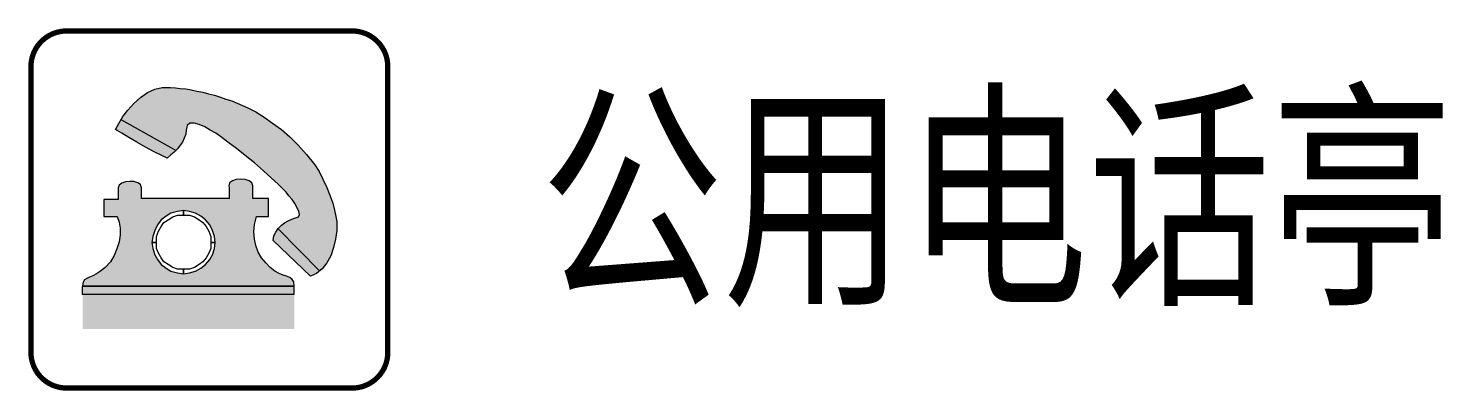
# Model space of a CAD drawing. Header units: millimetres. Extents: x -0.1 to 27.7, y -0.8 to 6.3.
import ezdxf

# ---------------------------------------------------------------- set-up
doc = ezdxf.new("R2010")
doc.units = ezdxf.units.MM
doc.layers.add('设施图块', color=7, linetype='Continuous')
doc.styles.add('设施块标注', font='SIMFANG.TTF', dxfattribs={"width": 0.75})

msp = doc.modelspace()

# ---------------------------------------------------------------- hatches: boundary and pattern name
at = {"layer": '设施图块'}
h = msp.add_hatch(color=5, dxfattribs=at)
h.paths.add_polyline_path([(5.238, 4.058), (5.075, 4.221), (4.911, 4.366), (4.739, 4.493), (4.576, 4.611), (4.413, 4.711), (4.25, 4.792), (4.15, 4.837), (4.041, 4.883), (3.942, 4.928), (3.824, 4.964), (3.715, 5.001), (3.597, 5.037), (3.479, 5.064), (3.371, 5.1), (3.253, 5.118), (3.144, 5.146), (3.035, 5.164), (2.926, 5.173), (2.836, 5.182), (2.736, 5.191), (2.654, 5.191), (2.573, 5.191), (2.428, 5.155), (2.283, 5.091), (2.147, 4.992), (2.02, 4.874), (1.902, 4.747), (1.802, 4.62), (1.767, 4.561), (2.845, 3.958), (2.872, 3.985), (2.926, 4.058), (2.972, 4.121), (3.008, 4.194), (3.035, 4.275), (3.044, 4.357), (3.062, 4.448), (3.117, 4.493), (3.198, 4.493), (3.298, 4.466), (3.407, 4.42), (3.516, 4.357), (3.624, 4.294), (3.715, 4.23), (3.86, 4.121), (4.032, 3.994), (4.204, 3.859), (4.386, 3.714), (4.558, 3.559), (4.712, 3.423), (4.848, 3.297), (4.948, 3.197), (5.002, 3.142), (5.056, 3.07), (5.12, 2.997), (5.174, 2.916), (5.22, 2.834), (5.256, 2.762), (5.265, 2.698), (5.247, 2.653), (5.147, 2.626), (5.056, 2.581), (4.975, 2.535), (4.911, 2.49), (4.848, 2.426), (4.844, 2.421), (5.66, 1.597), (5.709, 1.638), (5.8, 1.756), (5.881, 1.892), (5.936, 2.055), (5.972, 2.218), (5.999, 2.39), (5.999, 2.562), (5.981, 2.662), (5.954, 2.789), (5.917, 2.925), (5.863, 3.079), (5.8, 3.233), (5.727, 3.396), (5.655, 3.541), (5.564, 3.677), (5.401, 3.877)])
h.paths.add_polyline_path([(1.767, 4.561), (1.721, 4.484), (1.657, 4.366), (1.694, 4.348), (1.784, 4.294), (1.92, 4.212), (2.074, 4.121), (2.247, 4.022), (2.419, 3.931), (2.564, 3.859), (2.673, 3.804), (2.745, 3.868), (2.809, 3.922), (2.845, 3.958)])
h.paths.add_polyline_path([(4.844, 2.421), (4.803, 2.354), (4.766, 2.281), (4.748, 2.191), (5.482, 1.493), (5.6, 1.547), (5.66, 1.597)])
h.paths.add_polyline_path([(4.368, 2.363), (4.386, 2.508), (4.422, 2.662), (4.658, 2.662), (4.658, 3.016), (4.349, 3.016), (4.349, 3.224), (4.349, 3.26), (4.331, 3.324), (4.277, 3.36), (4.204, 3.387), (4.114, 3.396), (4.023, 3.387), (3.951, 3.36), (3.896, 3.324), (3.878, 3.26), (3.887, 3.224), (3.887, 3.016), (2.165, 3.016), (2.165, 3.224), (2.147, 3.288), (2.093, 3.324), (2.02, 3.351), (1.938, 3.351), (1.857, 3.342), (1.784, 3.315), (1.73, 3.278), (1.712, 3.224), (1.712, 2.997), (1.431, 2.997), (1.431, 2.662), (1.458, 2.662), (1.521, 2.662), (1.603, 2.662), (1.694, 2.662), (1.73, 2.553), (1.748, 2.436), (1.748, 2.3), (1.73, 2.164), (1.685, 2.028), (1.63, 1.901), (1.558, 1.774), (1.458, 1.665), (1.367, 1.593), (1.286, 1.538), (1.213, 1.502), (1.15, 1.475), (1.095, 1.448), (1.05, 1.42), (1.023, 1.375), (1.014, 1.303), (5.165, 1.303), (5.156, 1.384), (5.12, 1.429), (5.075, 1.466), (5.011, 1.493), (4.948, 1.511), (4.866, 1.547), (4.784, 1.593), (4.694, 1.665), (4.603, 1.756), (4.522, 1.855), (4.458, 1.964), (4.413, 2.091), (4.386, 2.218)])
h.paths.add_polyline_path([(3.597, 2.272), (3.615, 2.155), (3.597, 2.037), (3.561, 1.91), (3.506, 1.819), (3.425, 1.719), (3.334, 1.647), (3.225, 1.593), (3.108, 1.556), (2.99, 1.538), (2.872, 1.556), (2.745, 1.593), (2.654, 1.647), (2.555, 1.719), (2.482, 1.819), (2.428, 1.91), (2.392, 2.037), (2.373, 2.155), (2.392, 2.272), (2.428, 2.39), (2.482, 2.499), (2.555, 2.599), (2.654, 2.671), (2.745, 2.726), (2.872, 2.762), (2.99, 2.78), (3.108, 2.762), (3.225, 2.726), (3.334, 2.671), (3.425, 2.599), (3.506, 2.499), (3.561, 2.39)], flags=16)
h.paths.add_polyline_path([(5.165, 1.293), (1.005, 1.293), (1.005, 1.139), (5.165, 1.139)])
h.paths.add_polyline_path([(5.165, 1.139), (1.014, 1.139), (1.014, 0.46), (5.165, 0.46)])

# ---------------------------------------------------------------- linework, layer by layer
at = {"layer": '设施图块', "color": 5, "const_width": 0.104}
msp.add_lwpolyline([(0, 5.598, -0.41422), (0.7, 6.298), (6.298, 6.298, -0.414214), (6.998, 5.598), (6.998, 0, -0.414214), (6.298, -0.7), (0.7, -0.7, -0.414214), (0, 0), (0, 5.598)], format="xyb", dxfattribs=at)
at = {"layer": '设施图块', "color": 5}
for points in [[(3.715, 4.23), (3.624, 4.294), (3.516, 4.357), (3.407, 4.42), (3.298, 4.466), (3.198, 4.493), (3.117, 4.493), (3.062, 4.448), (3.044, 4.357), (3.035, 4.275), (3.008, 4.194), (2.972, 4.121), (2.926, 4.058), (2.872, 3.985), (2.809, 3.922), (2.745, 3.868), (2.673, 3.804), (2.564, 3.859), (2.419, 3.931), (2.247, 4.022), (2.074, 4.121), (1.92, 4.212), (1.784, 4.294), (1.694, 4.348), (1.657, 4.366), (1.721, 4.484), (1.802, 4.62), (1.902, 4.747), (2.02, 4.874), (2.147, 4.992), (2.283, 5.091), (2.428, 5.155), (2.573, 5.191), (2.654, 5.191), (2.736, 5.191), (2.836, 5.182), (2.926, 5.173), (3.035, 5.164), (3.144, 5.146), (3.253, 5.118), (3.371, 5.1), (3.479, 5.064), (3.597, 5.037), (3.715, 5.001), (3.824, 4.964), (3.942, 4.928), (4.041, 4.883), (4.15, 4.837), (4.25, 4.792), (4.413, 4.711), (4.576, 4.611), (4.739, 4.493), (4.911, 4.366), (5.075, 4.221), (5.238, 4.058), (5.401, 3.877), (5.564, 3.677), (5.655, 3.541), (5.727, 3.396), (5.8, 3.233), (5.863, 3.079), (5.917, 2.925), (5.954, 2.789), (5.981, 2.662), (5.999, 2.562), (5.999, 2.39), (5.972, 2.218), (5.936, 2.055), (5.881, 1.892), (5.8, 1.756), (5.709, 1.638), (5.6, 1.547), (5.482, 1.493), (4.748, 2.191), (4.766, 2.281), (4.803, 2.354), (4.848, 2.426), (4.911, 2.49), (4.975, 2.535), (5.056, 2.581), (5.147, 2.626), (5.247, 2.653), (5.265, 2.698), (5.256, 2.762), (5.22, 2.834), (5.174, 2.916), (5.12, 2.997), (5.056, 3.07), (5.002, 3.142), (4.948, 3.197), (4.848, 3.297), (4.712, 3.423), (4.558, 3.559), (4.386, 3.714), (4.204, 3.859), (4.032, 3.994), (3.86, 4.121), (3.715, 4.23), (3.715, 4.23)], [(1.775, 4.556), (2.845, 3.958)], [(5.165, 1.303), (5.156, 1.384), (5.12, 1.429), (5.075, 1.466), (5.011, 1.493), (4.948, 1.511), (4.866, 1.547), (4.784, 1.593), (4.694, 1.665), (4.603, 1.756), (4.522, 1.855), (4.458, 1.964), (4.413, 2.091), (4.386, 2.218), (4.368, 2.363), (4.386, 2.508), (4.422, 2.662), (4.658, 2.662), (4.658, 3.016), (4.349, 3.016), (4.349, 3.224), (4.349, 3.26), (4.331, 3.324), (4.277, 3.36), (4.204, 3.387), (4.114, 3.396), (4.023, 3.387), (3.951, 3.36), (3.896, 3.324), (3.878, 3.26), (3.887, 3.224), (3.887, 3.016), (2.165, 3.016), (2.165, 3.224), (2.147, 3.288), (2.093, 3.324), (2.02, 3.351), (1.938, 3.351), (1.857, 3.342), (1.784, 3.315), (1.73, 3.278), (1.712, 3.224), (1.712, 2.997), (1.431, 2.997), (1.431, 2.662), (1.458, 2.662), (1.521, 2.662), (1.603, 2.662), (1.694, 2.662), (1.73, 2.553), (1.748, 2.436), (1.748, 2.3), (1.73, 2.164), (1.685, 2.028), (1.63, 1.901), (1.558, 1.774), (1.458, 1.665), (1.367, 1.593), (1.286, 1.538), (1.213, 1.502), (1.15, 1.475), (1.095, 1.448), (1.05, 1.42), (1.023, 1.375), (1.014, 1.303), (5.165, 1.303), (5.165, 1.303)], [(2.99, 2.78), (2.99, 2.78), (2.872, 2.762), (2.745, 2.726), (2.654, 2.671), (2.555, 2.599), (2.482, 2.499), (2.428, 2.39), (2.392, 2.272), (2.373, 2.155), (2.464, 2.155), (2.464, 2.272), (2.5, 2.372), (2.555, 2.463), (2.609, 2.544), (2.691, 2.599), (2.781, 2.653), (2.872, 2.689), (2.99, 2.689), (2.99, 2.689), (2.99, 2.78)], [(3.615, 2.155), (3.615, 2.155), (3.597, 2.272), (3.561, 2.39), (3.506, 2.499), (3.425, 2.599), (3.334, 2.671), (3.225, 2.726), (3.108, 2.762), (2.99, 2.78), (2.99, 2.689), (3.108, 2.689), (3.207, 2.653), (3.298, 2.599), (3.371, 2.544), (3.434, 2.463), (3.488, 2.372), (3.525, 2.272), (3.525, 2.155), (3.525, 2.155), (3.615, 2.155)], [(4.839, 2.426), (5.664, 1.593)], [(2.373, 2.155), (2.373, 2.155), (2.392, 2.037), (2.428, 1.91), (2.482, 1.819), (2.555, 1.719), (2.654, 1.647), (2.745, 1.593), (2.872, 1.556), (2.99, 1.538), (2.99, 1.629), (2.872, 1.629), (2.781, 1.665), (2.691, 1.719), (2.609, 1.774), (2.555, 1.855), (2.5, 1.946), (2.464, 2.037), (2.464, 2.155), (2.464, 2.155), (2.373, 2.155)], [(2.99, 1.538), (2.99, 1.538), (3.108, 1.556), (3.225, 1.593), (3.334, 1.647), (3.425, 1.719), (3.506, 1.819), (3.561, 1.91), (3.597, 2.037), (3.615, 2.155), (3.525, 2.155), (3.525, 2.037), (3.488, 1.946), (3.434, 1.855), (3.371, 1.774), (3.298, 1.719), (3.207, 1.665), (3.108, 1.629), (2.99, 1.629), (2.99, 1.629), (2.99, 1.538)], [(5.165, 1.139), (5.165, 1.293), (1.005, 1.293), (1.005, 1.139), (5.165, 1.139), (5.165, 1.139)]]:
    msp.add_lwpolyline(points, dxfattribs=at)

# ---------------------------------------------------------------- texts
at = {"layer": '设施图块', "style": '设施块标注', "width": 0.75}
msp.add_attdef('公用电话亭', (9.989, 1.288), '公用电话亭', height=3.5, dxfattribs=at)

doc.saveas('drawing.dxf')
